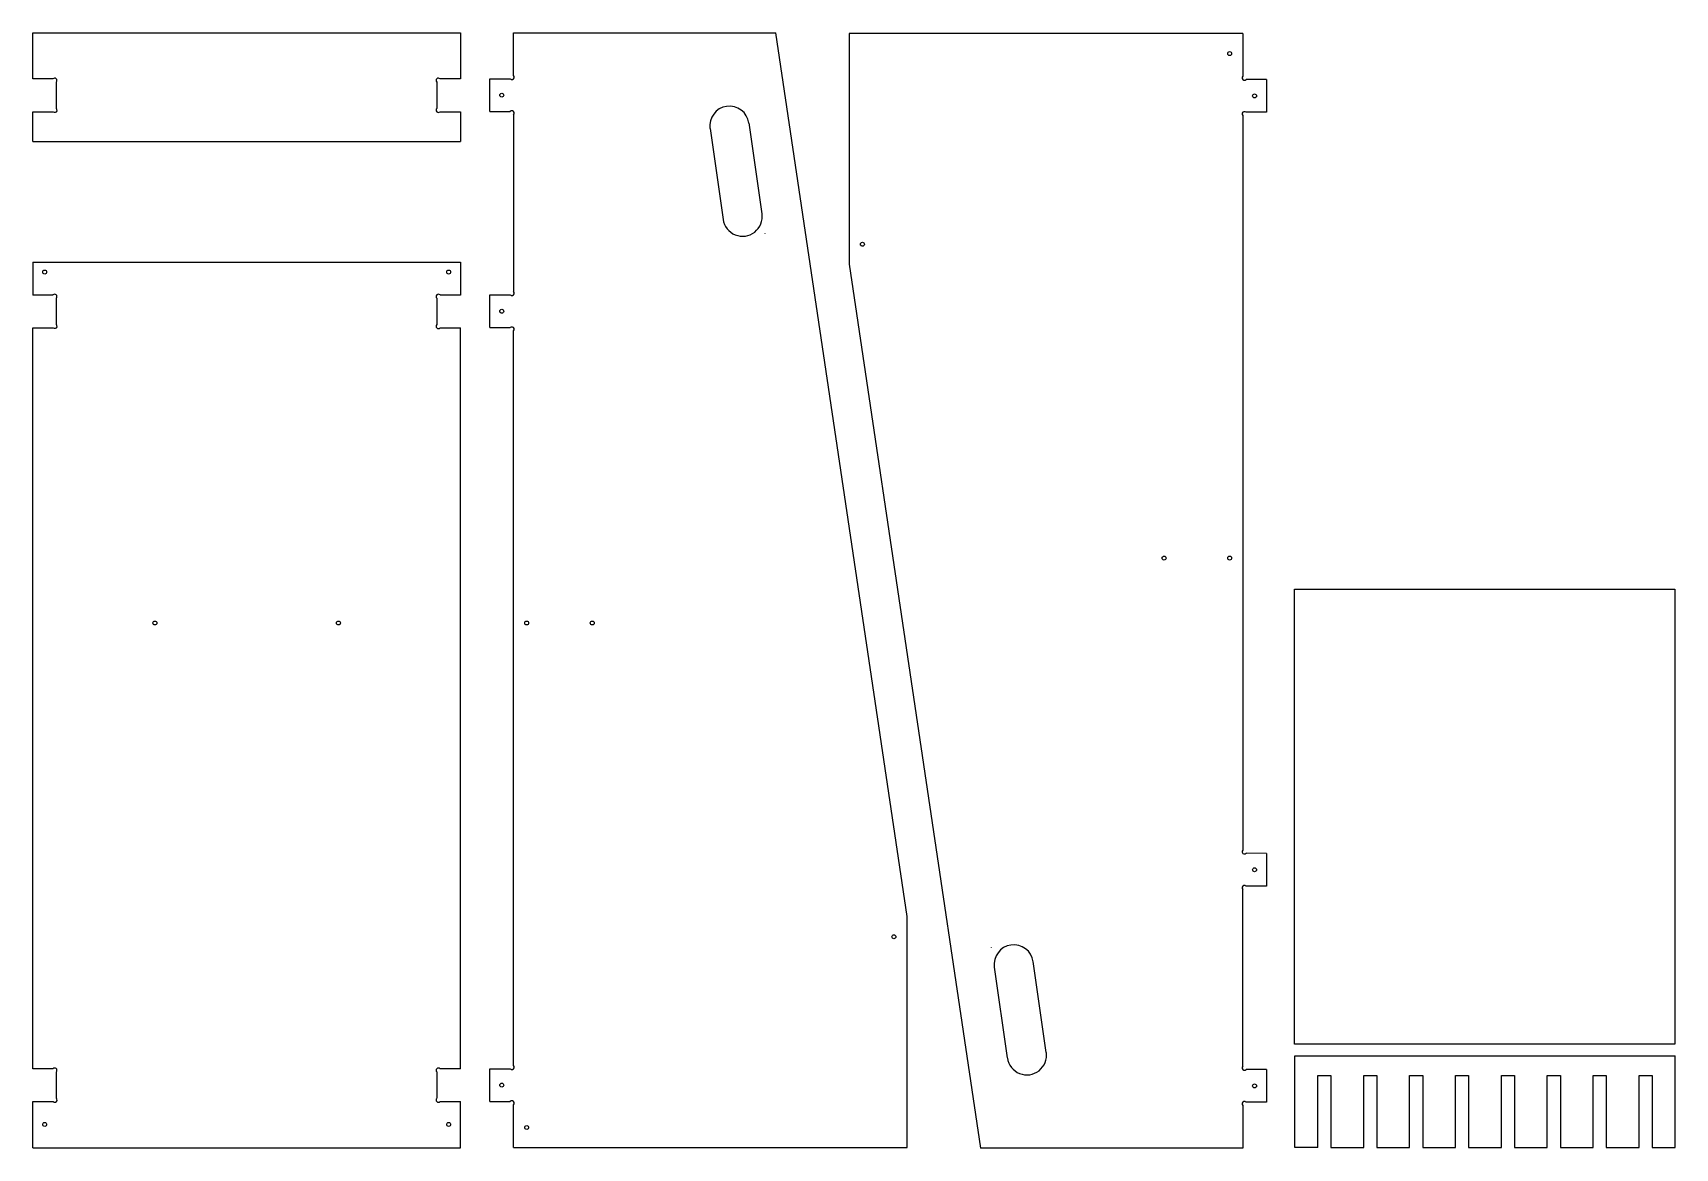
# Model space of a CAD drawing. Header units: inches. Extents: x 113 to 1366, y 87 to 938.
import ezdxf

# ---------------------------------------------------------------- set-up
doc = ezdxf.new("R2010")
doc.units = ezdxf.units.IN
doc.header["$MEASUREMENT"] = 0

msp = doc.modelspace()

# ---------------------------------------------------------------- linework, layer by layer
for p, q in [((113.5, 902.6), (113.5, 937.6)), ((113.5, 937.6), (439.5, 937.6)), ((439.5, 937.6), (439.5, 902.6)), ((480, 905.2), (480, 937.7)), ((480, 937.7), (680, 937.7)), ((780, 263.8), (680, 937.7)), ((1036, 937.2), (736, 937.2)), ((736, 937.2), (736, 761.2)), ((1036, 937.2), (1036, 904.6)), ((128.9, 902.6), (113.5, 902.6)), ((439.5, 902.6), (424, 902.6)), ((462, 877.7), (462, 902.7)), ((462, 902.7), (477.5, 902.7)), ((1054, 902.1), (1038.5, 902.2)), ((1054, 902.1), (1054, 877.1)), ((131.5, 880.1), (131.5, 900.3)), ((421.5, 900.2), (421.5, 880.1)), ((113.5, 854.8), (113.5, 877.6)), ((113.5, 877.6), (129, 877.6)), ((424, 877.6), (439.5, 877.6)), ((439.5, 877.6), (439.5, 854.8)), ((462, 877.7), (477.5, 877.7)), ((1054, 877.1), (1038.5, 877.1)), ((480, 875.2), (480, 740.4)), ((629.8, 864.7), (639.7, 795.5)), ((659.5, 869), (669.4, 799.7)), ((1036, 874.7), (1036, 314.5)), ((113.5, 854.8), (439.5, 854.8)), ((671.6, 784.9), (671.6, 784.9)), ((671.6, 784.9), (671.6, 784.8)), ((113.5, 762.8), (113.5, 737.8)), ((113.5, 762.8), (439.5, 762.8)), ((439.5, 762.8), (439.5, 737.8)), ((736, 761.2), (836, 87.2)), ((128.9, 737.8), (113.5, 737.8)), ((131.5, 715.3), (131.5, 735.5)), ((421.5, 735.4), (421.5, 715.3)), ((439.5, 737.8), (424, 737.8)), ((462, 712.9), (462, 737.9)), ((462, 737.9), (477.5, 737.9)), ((113.5, 712.8), (129, 712.8)), ((113.5, 147.8), (113.5, 712.8)), ((424, 712.8), (439.5, 712.8)), ((439.5, 147.8), (439.5, 712.8)), ((462, 712.9), (477.5, 712.9)), ((480, 150.3), (480, 710.5)), ((1054, 312), (1038.5, 312.1)), ((1054, 312), (1054, 287)), ((1036, 149.7), (1036, 284.6)), ((1054, 287), (1038.5, 287)), ((780, 87.7), (780, 263.8)), ((844.5, 240), (844.4, 240.2)), ((844.4, 240), (844.5, 240)), ((886.2, 160.2), (876.3, 229.5)), ((856.5, 156), (846.6, 225.2)), ((1075.7, 87.7), (1075.7, 157.7)), ((1075.7, 157.7), (1365.7, 157.7)), ((1365.7, 87.7), (1365.7, 157.7)), ((128.9, 147.8), (113.5, 147.8)), ((131.5, 125.3), (131.5, 145.5)), ((421.5, 145.4), (421.5, 125.3)), ((439.5, 147.8), (424, 147.8)), ((462, 122.8), (462, 147.8)), ((462, 147.8), (477.5, 147.8)), ((1054, 147.2), (1038.5, 147.3)), ((1054, 147.2), (1054, 122.2)), ((113.5, 87.6), (113.5, 122.8)), ((113.5, 122.8), (129, 122.8)), ((424, 122.8), (439.5, 122.8)), ((439.5, 87.6), (439.5, 122.8)), ((462, 122.8), (477.5, 122.8)), ((480, 87.7), (480, 120.3)), ((1036, 119.8), (1036, 87.2)), ((1054, 122.2), (1038.5, 122.2)), ((480, 87.7), (780, 87.7)), ((1093.2, 87.7), (1075.7, 87.7)), ((1103.2, 87.7), (1128.2, 87.7)), ((1138.2, 87.7), (1163.2, 87.7)), ((1173.2, 87.7), (1198.2, 87.7)), ((1208.2, 87.7), (1233.2, 87.7)), ((1243.2, 87.7), (1268.2, 87.7)), ((1278.2, 87.7), (1303.2, 87.7)), ((1313.2, 87.7), (1338.2, 87.7)), ((1348.2, 87.7), (1365.7, 87.7)), ((113.5, 87.6), (439.5, 87.6)), ((1036, 87.2), (836, 87.2))]:
    msp.add_line(p, q)
msp.add_lwpolyline([(1075.5, 513.6), (1365.5, 513.6), (1365.5, 166.6), (1075.5, 166.6)], close=True)
for points in [[(1093.2, 87.7), (1093.2, 142.7), (1103.2, 142.7), (1103.2, 87.7)], [(1128.2, 87.7), (1128.2, 142.7), (1138.2, 142.7), (1138.2, 87.7)], [(1163.2, 87.7), (1163.2, 142.7), (1173.2, 142.7), (1173.2, 87.7)], [(1198.2, 87.7), (1198.2, 142.7), (1208.2, 142.7), (1208.2, 87.7)], [(1233.2, 87.7), (1233.2, 142.7), (1243.2, 142.7), (1243.2, 87.7)], [(1268.2, 87.7), (1268.2, 142.7), (1278.2, 142.7), (1278.2, 87.7)], [(1303.2, 87.7), (1303.2, 142.7), (1313.2, 142.7), (1313.2, 87.7)], [(1338.2, 87.7), (1338.2, 142.7), (1348.2, 142.7), (1348.2, 87.7)]]:
    msp.add_lwpolyline(points)
for centre in [(1026, 921.9), (471, 890.2), (1045, 889.6), (746, 776.5), (122.5, 755.3), (430.5, 755.3), (471, 725.4), (976, 537.2), (1026, 537.2), (206.5, 487.7), (346.5, 487.7), (490, 487.7), (540, 487.7), (1045, 299.5), (770, 248.4), (471, 135.3), (1045, 134.7), (122.5, 105.3), (430.5, 105.3), (490, 103)]:
    msp.add_circle(centre, 1.5)
for centre, radius, start, end in [((130.1, 901.4), 1.75, 319.7451, 136.2851), ((422.7, 901.4), 1.75, 44.3467, 224.3467), ((478.8, 903.9), 1.75, 224.9504, 44.9572), ((1037.3, 903.4), 1.75, 135.1602, 316.3411), ((130.2, 878.8), 1.75, 225.3123, 45.3123), ((422.7, 878.8), 1.75, 135.4375, 315.4375), ((478.7, 876.5), 1.75, 315.1602, 136.3411), ((644.6, 866.8), 15, 8.1829, 188.1829), ((1037.3, 875.9), 1.75, 44.9504, 224.9572), ((654.6, 797.6), 15, 188.1829, 8.1829), ((478.8, 739.2), 1.75, 224.9504, 44.9572), ((130.1, 736.6), 1.75, 319.7451, 136.2851), ((422.7, 736.6), 1.75, 44.3467, 224.3467), ((130.2, 714.1), 1.75, 225.3123, 45.3123), ((422.7, 714), 1.75, 135.4375, 315.4375), ((478.7, 711.7), 1.75, 315.1602, 136.3411), ((1037.3, 313.3), 1.75, 135.1602, 316.3411), ((1037.2, 285.8), 1.75, 44.9504, 224.9572), ((861.4, 227.3), 15, 8.1829, 188.1829), ((478.8, 149), 1.75, 224.9504, 44.9572), ((871.4, 158.1), 15, 188.1829, 8.1829), ((130.1, 146.6), 1.75, 319.7451, 136.2851), ((422.7, 146.6), 1.75, 44.3467, 224.3467), ((1037.3, 148.5), 1.75, 135.1602, 316.3411), ((130.2, 124.1), 1.75, 225.3123, 45.3123), ((422.7, 124), 1.75, 135.4375, 315.4375), ((478.7, 121.6), 1.75, 315.1602, 136.3411), ((1037.2, 121), 1.75, 44.9504, 224.9572)]:
    msp.add_arc(centre, radius, start, end)

doc.saveas('drawing.dxf')
